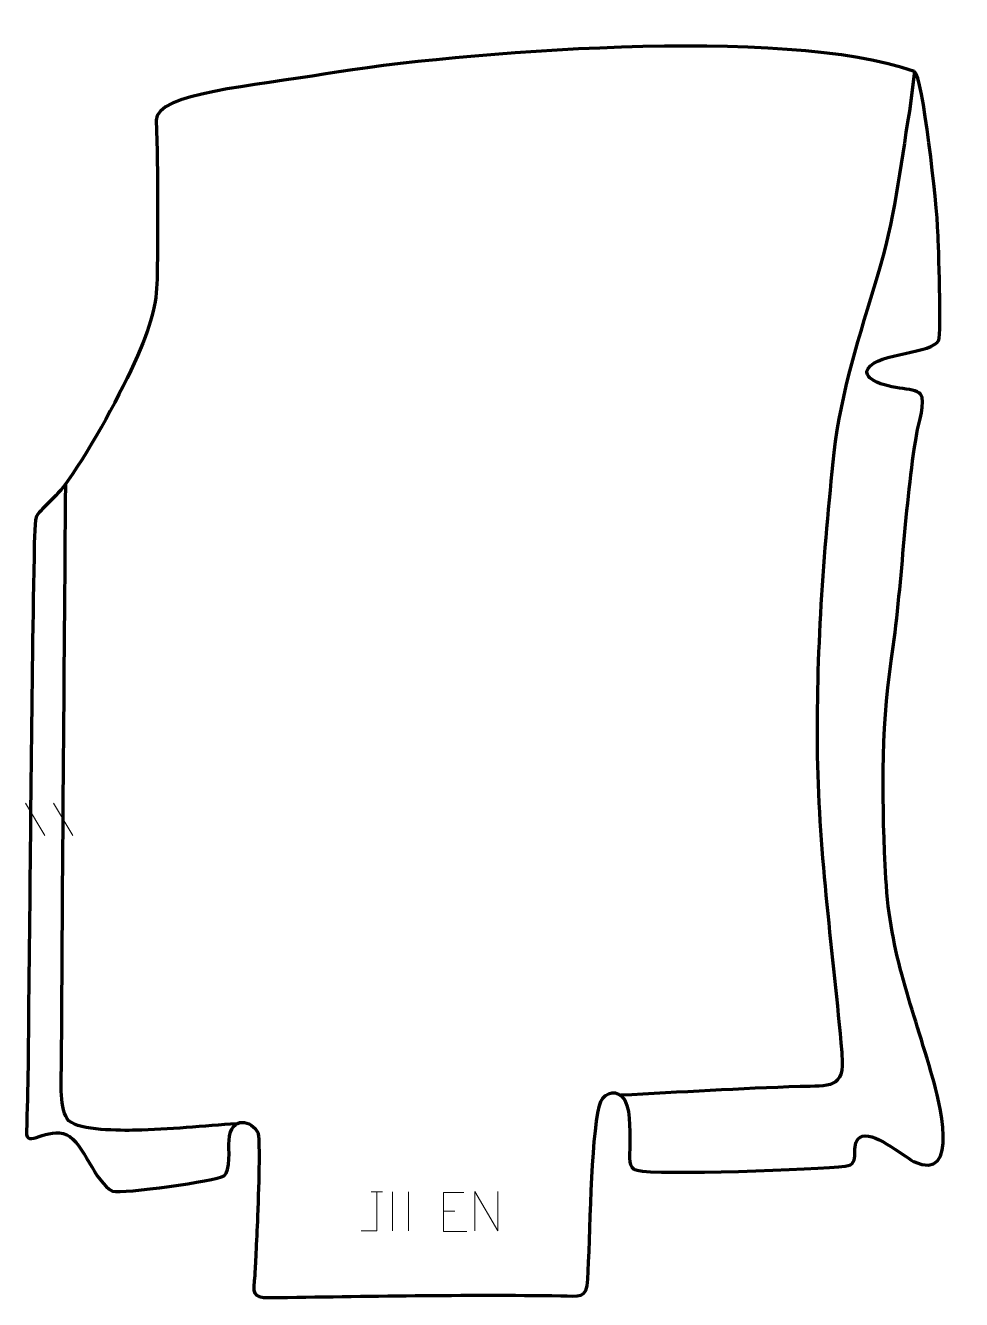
# Model space of a CAD drawing. Header units: millimetres. Extents: x -566 to 29, y -12 to 797.
import ezdxf

# ---------------------------------------------------------------- set-up
doc = ezdxf.new("R2010")
doc.units = ezdxf.units.MM
doc.header["$MEASUREMENT"] = 0
doc.layers.add('layer 2', color=7, linetype='Continuous')
doc.layers.add('layer 3', color=7, linetype='Continuous')

msp = doc.modelspace()

# ---------------------------------------------------------------- linework, layer by layer
at = {"layer": 'layer 2', "color": 140, "lineweight": 158}
for points, knots in [([(-0.9597, 767.6861), (-0.9597, 767.6861), (-4.134, 742.4165), (-4.134, 742.4165), (-4.134, 742.4165), (-10.1031, 705.8292), (-13.7081, 673.3469), (-24.5361, 637.4335), (-24.5361, 637.4335), (-35.7799, 600.1977), (-47.8526, 564.2583), (-52.0817, 525.3824), (-52.0817, 525.3824), (-58.9284, 461.6945), (-63.6245, 396.7323), (-62.6324, 332.7016), (-62.6324, 332.7016), (-61.6514, 269.3971), (-52.6163, 207.624), (-47.0892, 144.6461), (-47.0892, 144.6461), (-47.0892, 144.6461), (-46.9581, 143.1523), (-46.9581, 143.1523), (-46.9581, 143.1523), (-45.0429, 121.0565), (-55.3344, 123.3137), (-73.5232, 122.7683), (-73.5232, 122.7683), (-111.5158, 121.6297), (-149.7488, 119.1718), (-187.7338, 117.262)], [0, 0, 0, 0, 0.11111111, 0.11111111, 0.11111111, 0.11111111, 0.22222222, 0.22222222, 0.22222222, 0.22222222, 0.33333333, 0.33333333, 0.33333333, 0.33333333, 0.44444444, 0.44444444, 0.44444444, 0.44444444, 0.55555556, 0.55555556, 0.55555556, 0.55555556, 0.66666667, 0.66666667, 0.66666667, 0.66666667, 0.77777778, 0.77777778, 0.77777778, 0.77777778, 1, 1, 1, 1]), ([(-431.5519, 99.1851), (-452.5009, 97.7448), (-474.9877, 95.4944), (-495.8242, 95.0461), (-495.8242, 95.0461), (-505.3537, 94.8411), (-531.261, 94.8012), (-538.2593, 101.0092), (-538.2593, 101.0092), (-544.5581, 107.725), (-543.193, 126.3783), (-543.0383, 135.2557), (-543.0383, 135.2557), (-542.372, 258.7111), (-541.2865, 382.1917), (-540.3119, 505.6473)], [0, 0, 0, 0, 0.2, 0.2, 0.2, 0.2, 0.4, 0.4, 0.4, 0.4, 0.6, 0.6, 0.6, 0.6, 1, 1, 1, 1])]:
    msp.add_open_spline(points, degree=3, knots=knots, dxfattribs=at)
at = {"layer": 'layer 3', "color": 242, "lineweight": 158}
msp.add_open_spline([(-0.9597, 767.6861), (4.4225, 765.7385), (13.3967, 682.6137), (14.0673, 665.6047), (14.0673, 665.6047), (14.3805, 657.6592), (16.2822, 601.302), (14.4994, 596.9485), (14.4994, 596.9485), (11.0288, 588.4736), (-23.9192, 589.1779), (-30.3545, 579.028), (-30.3545, 579.028), (-31.9498, 576.5118), (-30.9108, 574.9851), (-29.31, 573.0081), (-29.31, 573.0081), (-17.8107, 564.6526), (-1.3661, 567.6302), (3.0344, 562.6769), (3.0344, 562.6769), (6.6145, 558.6469), (1.568, 543.5364), (0.6067, 537.8235), (0.6067, 537.8235), (-7.177, 491.5664), (-8.4938, 441.0562), (-15.6685, 393.2534), (-15.6685, 393.2534), (-22.387, 348.4894), (-21.4378, 300.1162), (-19.0171, 254.9596), (-19.0171, 254.9596), (-16.3639, 206.4972), (-2.0714, 173.4758), (10.8097, 128.0911), (10.8097, 128.0911), (14.1644, 116.0176), (29.0298, 60.5868), (-1.3998, 75.215), (-1.3998, 75.215), (-8.9296, 79.1308), (-27.754, 95.6015), (-35.5048, 90.4737), (-35.5048, 90.4737), (-42.628, 85.7611), (-33.9496, 73.4993), (-44.8835, 72.1937), (-44.8835, 72.1937), (-61.8247, 70.1707), (-164.6629, 66.3503), (-177.159, 69.6091), (-177.159, 69.6091), (-183.5672, 71.2802), (-181.7129, 76.3846), (-181.7964, 87.2881), (-181.7964, 87.2881), (-181.8532, 94.6976), (-181.073, 111.4542), (-186.8547, 116.561), (-186.8547, 116.561), (-192.4416, 121.4958), (-199.2674, 118.0081), (-201.1088, 110.7318), (-201.1088, 110.7318), (-206.5724, 89.1414), (-207.0199, 25.3726), (-208.4641, 0.3901), (-208.4641, 0.3901), (-209.2091, -12.4978), (-213.908, -10.2743), (-225.6919, -10.1016), (-225.6919, -10.1016), (-287.1377, -9.201), (-349.3272, -10.432), (-410.854, -11.2764), (-410.854, -11.2764), (-422.5689, -11.4373), (-420.9656, -8.0608), (-420.1937, 2.8213), (-420.1937, 2.8213), (-419.8929, 7.8211), (-419.0794, 23.4996), (-418.4145, 40.4723), (-418.4145, 40.4723), (-417.486, 64.1747), (-416.8471, 90.4016), (-418.2985, 93.5957), (-418.2985, 93.5957), (-421.6792, 101.0356), (-435.4547, 105.0614), (-436.5304, 88.5976), (-436.5304, 88.5976), (-436.843, 83.8135), (-435.4506, 68.8941), (-439.6725, 66.1322), (-439.6725, 66.1322), (-445.0213, 62.6332), (-503.8352, 54.6133), (-510.5993, 56.3182), (-510.5993, 56.3182), (-522.102, 62.0416), (-529.0069, 87.3025), (-539.6004, 92.1546), (-539.6004, 92.1546), (-551.6868, 97.6904), (-565.8626, 82.8684), (-565.3479, 94.1436), (-565.3479, 94.1436), (-564.1498, 121.3029), (-564.2243, 149.6775), (-563.8879, 176.912), (-563.8879, 176.912), (-562.7263, 270.9414), (-562.385, 365.26), (-560.4103, 459.2428), (-560.4103, 459.2428), (-560.3348, 462.8375), (-560.3216, 481.6615), (-559.1926, 484.4795), (-559.1926, 484.4795), (-557.1117, 489.6731), (-546.7458, 496.2653), (-538.913, 507.5868), (-538.913, 507.5868), (-523.3578, 530.0704), (-505.1893, 563.3562), (-494.7767, 586.9858), (-494.7767, 586.9858), (-484.6556, 609.9536), (-482.3724, 622.6256), (-482.1775, 638.7023), (-482.1775, 638.7023), (-481.8313, 667.2423), (-481.6725, 701.853), (-482.8063, 736.7214), (-482.8063, 736.7214), (-483.3643, 753.8833), (-420.1439, 758.6336), (-374.9968, 766.1843), (-374.9968, 766.1843), (-291.7692, 780.1038), (-81.8409, 796.9539), (-0.9597, 767.6861)], degree=3, knots=[0, 0, 0, 0, 0.02702703, 0.02702703, 0.02702703, 0.02702703, 0.05405405, 0.05405405, 0.05405405, 0.05405405, 0.08108108, 0.08108108, 0.08108108, 0.08108108, 0.10810811, 0.10810811, 0.10810811, 0.10810811, 0.13513514, 0.13513514, 0.13513514, 0.13513514, 0.16216216, 0.16216216, 0.16216216, 0.16216216, 0.18918919, 0.18918919, 0.18918919, 0.18918919, 0.21621622, 0.21621622, 0.21621622, 0.21621622, 0.24324324, 0.24324324, 0.24324324, 0.24324324, 0.27027027, 0.27027027, 0.27027027, 0.27027027, 0.2972973, 0.2972973, 0.2972973, 0.2972973, 0.32432432, 0.32432432, 0.32432432, 0.32432432, 0.35135135, 0.35135135, 0.35135135, 0.35135135, 0.37837838, 0.37837838, 0.37837838, 0.37837838, 0.40540541, 0.40540541, 0.40540541, 0.40540541, 0.43243243, 0.43243243, 0.43243243, 0.43243243, 0.45945946, 0.45945946, 0.45945946, 0.45945946, 0.48648649, 0.48648649, 0.48648649, 0.48648649, 0.51351351, 0.51351351, 0.51351351, 0.51351351, 0.54054054, 0.54054054, 0.54054054, 0.54054054, 0.56756757, 0.56756757, 0.56756757, 0.56756757, 0.59459459, 0.59459459, 0.59459459, 0.59459459, 0.62162162, 0.62162162, 0.62162162, 0.62162162, 0.64864865, 0.64864865, 0.64864865, 0.64864865, 0.67567568, 0.67567568, 0.67567568, 0.67567568, 0.7027027, 0.7027027, 0.7027027, 0.7027027, 0.72972973, 0.72972973, 0.72972973, 0.72972973, 0.75675676, 0.75675676, 0.75675676, 0.75675676, 0.78378378, 0.78378378, 0.78378378, 0.78378378, 0.81081081, 0.81081081, 0.81081081, 0.81081081, 0.83783784, 0.83783784, 0.83783784, 0.83783784, 0.86486486, 0.86486486, 0.86486486, 0.86486486, 0.89189189, 0.89189189, 0.89189189, 0.89189189, 0.91891892, 0.91891892, 0.91891892, 0.91891892, 0.94594595, 0.94594595, 0.94594595, 0.94594595, 1, 1, 1, 1], dxfattribs=at)
at = {"layer": 'layer 3', "color": 250, "lineweight": 9}
for points in [[(-565.9158, 302.7606), (-565.9158, 302.7606), (-553.5515, 282.2163), (-553.5515, 282.2163)], [(-548.1859, 302.7606), (-548.1859, 302.7606), (-535.8216, 282.2163), (-535.8216, 282.2163)], [(-346.1499, 56.0107), (-346.1499, 56.0107), (-338.9817, 56.0107), (-338.9817, 56.0107)], [(-332.5658, 56.021), (-332.5658, 56.021), (-332.5658, 31.0469), (-332.5658, 31.0469)], [(-322.5658, 56.021), (-322.5658, 56.021), (-322.5658, 31.0469), (-322.5658, 31.0469)], [(-300.212, 43.7076), (-300.212, 43.7076), (-293.0439, 43.7076), (-293.0439, 43.7076)]]:
    msp.add_open_spline(points, degree=3, dxfattribs=at)
for points, knots in [([(-352.5878, 31.0571), (-352.5878, 31.0571), (-342.5658, 31.0571), (-342.5658, 31.0571), (-342.5658, 31.0571), (-342.5658, 31.0571), (-342.5658, 56.0107), (-342.5658, 56.0107)], [0, 0, 0, 0, 0.33333333, 0.33333333, 0.33333333, 0.33333333, 1, 1, 1, 1]), ([(-287.3381, 55.5873), (-287.3381, 55.5873), (-300.212, 55.5873), (-300.212, 55.5873), (-300.212, 55.5873), (-300.212, 55.5873), (-300.212, 30.6337), (-300.212, 30.6337), (-300.212, 30.6337), (-300.212, 30.6337), (-285.3462, 30.6337), (-285.3462, 30.6337)], [0, 0, 0, 0, 0.25, 0.25, 0.25, 0.25, 0.5, 0.5, 0.5, 0.5, 1, 1, 1, 1]), ([(-280.3713, 31.2309), (-280.3713, 31.2309), (-280.3713, 56.1844), (-280.3713, 56.1844), (-280.3713, 56.1844), (-280.3713, 56.1844), (-265.7165, 31.2309), (-265.7165, 31.2309), (-265.7165, 31.2309), (-265.7165, 31.2309), (-265.7165, 56.1844), (-265.7165, 56.1844)], [0, 0, 0, 0, 0.25, 0.25, 0.25, 0.25, 0.5, 0.5, 0.5, 0.5, 1, 1, 1, 1])]:
    msp.add_open_spline(points, degree=3, knots=knots, dxfattribs=at)

doc.saveas('drawing.dxf')
